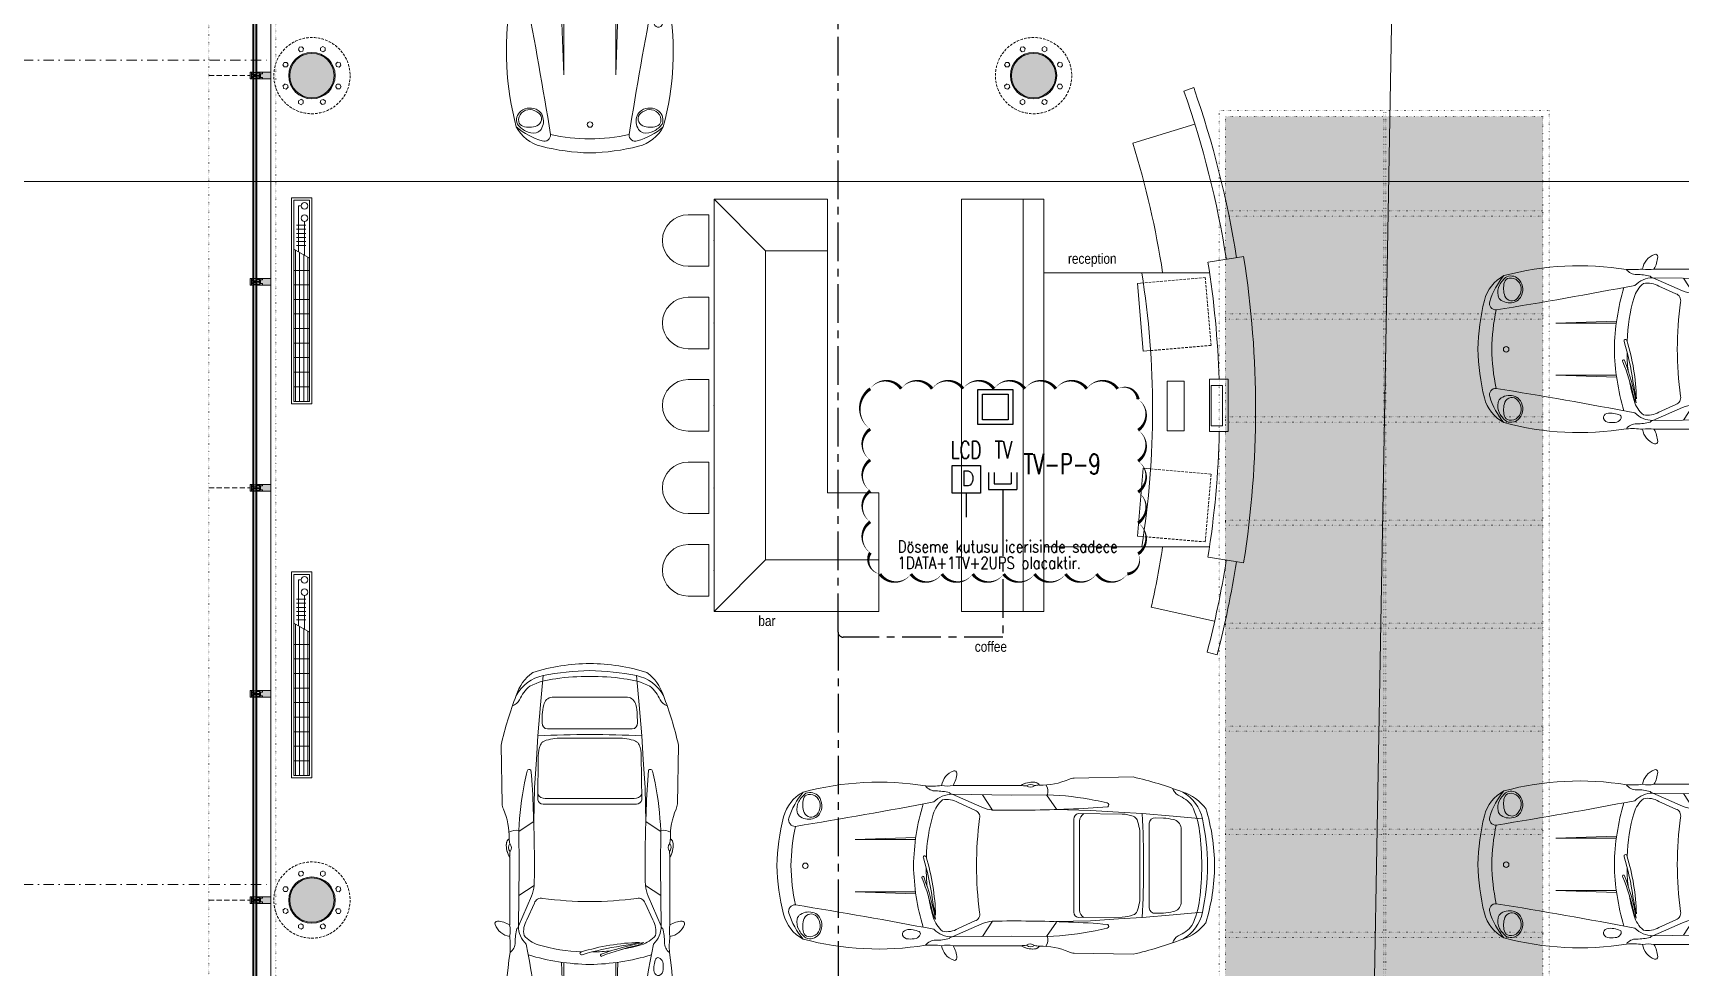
# Model space of a CAD drawing. Extents: x -9058 to 11890, y 0 to 8114.
# Drawn here: x 1534 to 3132, y 1281 to 2187 of the extents above; entities that cross this region are included whole.
import ezdxf

# ---------------------------------------------------------------- set-up
doc = ezdxf.new("R2010")
doc.units = 0
doc.header["$LTSCALE"] = 10
doc.header["$MEASUREMENT"] = 0
for name, pattern in [('CENTER', [2, 1.25, -0.25, 0.25, -0.25]), ('DASHDOT', [1, 0.5, -0.25, 0, -0.25]), ('DOT2', [0.125, 0, -0.125]), ('HIDDEN', [0.375, 0.25, -0.125])]:
    doc.linetypes.add(name, pattern=pattern)
doc.layers.get('0').update_dxf_attribs({"color": 9, "lineweight": 9})
for name, color, linetype, lineweight in [('01', 9, 'Continuous', 9), ('03S', 255, 'Continuous', 9), ('04', 9, 'Continuous', 9), ('05', 9, 'Continuous', 9), ('05V', 9, 'Continuous', 9), ('06C', 9, 'Continuous', 9), ('09', 9, 'Continuous', 9), ('10', 9, 'Continuous', 9), ('15', 9, 'Continuous', 9), ('20', 9, 'DOT2', 9), ('21', 9, 'Continuous', 9), ('24', 9, 'DASHDOT', 9), ('35', 9, 'Continuous', 9), ('E-DATA LCD EKRAN', 7, 'Continuous', 30), ('E-DATA PRİZİ (RJ45)', 7, 'Continuous', 30), ('E-KABLO', 7, 'Continuous', 30), ('E-YAZI', 7, 'Continuous', 30)]:
    doc.layers.add(name, color=color, linetype=linetype, lineweight=lineweight)
doc.styles.add('E-YAZI', font='txttw.shx')
doc.styles.add('MuuM_TEXT-STANDART', font='ARIALN.TTF')

# ---------------------------------------------------------------- blocks, each defined once
blk = doc.blocks.new('p-prs-kolon-02')
h = blk.add_hatch(color=255)
h.dxf.hatch_style = 1
edge = h.paths.add_edge_path()
edge.add_arc((0, 0), 22.5, 0, 360)
for radius in [22.5, 21.5]:
    blk.add_circle((0, 0), radius)
at = {"layer": '20', "linetype": 'HIDDEN'}
for points in [[(-12.5, 27.5), (-9.9, 28.1), (-8.1, 26.3), (-8.8, 23.8), (-11.3, 23.1), (-13.1, 25), (-12.5, 27.5)], [(10.6, 28.2), (12.9, 26.9), (12.9, 24.3), (10.6, 23), (8.4, 24.3), (8.4, 26.9), (10.6, 28.2)], [(-28.2, 10.6), (-26.9, 12.9), (-24.3, 12.9), (-23, 10.6), (-24.3, 8.4), (-26.9, 8.4), (-28.2, 10.6)], [(27.5, 12.5), (28.1, 9.9), (26.3, 8.1), (23.8, 8.8), (23.1, 11.3), (25, 13.1), (27.5, 12.5)], [(-27.5, -12.5), (-28.1, -9.9), (-26.3, -8.1), (-23.8, -8.8), (-23.1, -11.3), (-25, -13.1), (-27.5, -12.5)], [(28.2, -10.6), (26.9, -12.9), (24.3, -12.9), (23, -10.6), (24.3, -8.4), (26.9, -8.4), (28.2, -10.6)], [(-10.6, -28.2), (-12.9, -26.9), (-12.9, -24.3), (-10.6, -23), (-8.4, -24.3), (-8.4, -26.9), (-10.6, -28.2)], [(12.5, -27.5), (9.9, -28.1), (8.1, -26.3), (8.8, -23.8), (11.3, -23.1), (13.1, -25), (12.5, -27.5)]]:
    blk.add_lwpolyline(points, dxfattribs=at)
blk.add_circle((0, 0), 37, dxfattribs=at)
blk = doc.blocks.new('p-dog-profil_kapali')
at = {"layer": '03S'}
h = blk.add_hatch(color=256, dxfattribs=at)
h.dxf.hatch_style = 1
h.paths.add_polyline_path([(-3.2, 0), (3.2, 0), (3.2, -13.5), (2.2, -13.5), (2.2, -10.5), (1.5, -10.5), (0.5, -11.5), (0.5, -13.5), (1, -13.5), (1, -14.5), (3, -14.5), (3, -16.5), (1, -16.5), (1, -18.5), (1.8, -18.5), (1.8, -17.5), (3.2, -17.5), (3.2, -20), (-3.2, -20), (-3.2, -17.5), (-1.8, -17.5), (-1.8, -18.5), (-1, -18.5), (-1, -16.5), (-3, -16.5), (-3, -14.5), (-1, -14.5), (-1, -13.5), (-0.5, -13.5), (-0.5, -11.5), (-1.5, -10.5), (-2.3, -10.5), (-2.3, -13.5), (-3.2, -13.5)])
for p in [(3, -15.2), (3, -15.8)]:
    blk.add_point(p)
at = {"layer": '10'}
for points in [[(3.2, -10.5), (-3.2, -10.5), (-3.2, 0), (3.2, 0)], [(-1, -13.5), (1, -13.5), (1, -18.5), (-1, -18.5)], [(3.2, -20), (-3.2, -20), (-3.2, -18.5), (3.2, -18.5)]]:
    blk.add_lwpolyline(points, close=True, dxfattribs=at)
for points in [[(-3.3, -10.5), (-2.3, -10.5), (-2.3, -13.5), (-3.2, -13.5)], [(-3.2, -8), (-3.2, -8), (-1.8, -8), (-1.8, -10.5)], [(-3.2, -10.5), (-3.2, -10.5), (3.2, -10.5)], [(-3.2, -13.5), (-3.2, -10.5)], [(-1, -14.5), (-1, -14.5), (-3, -14.5), (-3, -16.5), (-1, -16.5)], [(1.8, -10), (-1.8, -10)], [(-0.5, -17.5), (-0.5, -17.5), (-0.5, -11.5), (-1.5, -10.5), (-1.5, -10.5)], [(1.5, -10.5), (1.5, -10.5), (0.5, -11.5), (0.5, -17.5)], [(1, -14.5), (1, -14.5), (3, -14.5), (3, -16.5), (1, -16.5)], [(3.2, -8), (3.2, -8), (1.8, -8), (1.8, -10.5)], [(3.2, -10.5), (2.2, -10.5), (2.2, -13.5), (3.2, -13.5), (3.2, -10.5)], [(-3.2, -18.5), (-3.2, -17.5), (-1.8, -17.5), (-1.8, -18.5)], [(1, -18.5), (1, -17.5), (-1, -17.5), (-1, -18.5)], [(1.8, -18.5), (1.8, -17.5), (3.2, -17.5), (3.2, -18.5)]]:
    blk.add_lwpolyline(points, dxfattribs=at)
blk = doc.blocks.new('p-cph_cam_dyn1806')
at = {"layer": '06C'}
blk.add_lwpolyline([(-119.75, 0), (1777, 0)], dxfattribs=at)
at = {"layer": '15'}
for points in [[(-122, -14), (1791.5, -14)], [(-120, -14.5), (1791.5, -14.5)], [(-119.75, -13.5), (1791.5, -13.5)], [(-122, -17), (1794, -17)], [(-120, -16.5), (1793.5, -16.5)], [(-119.75, -17.5), (1794.5, -17.5)]]:
    blk.add_lwpolyline(points, dxfattribs=at)
at = {"layer": '20', "linetype": 'HIDDEN', "ltscale": 2}
for points in [[(37, -60), (37, -20)], [(437, -60), (437, -20)], [(837, -60), (837, -20)], [(1237, -60), (1237, -20)], [(1637, -60), (1637, -20)]]:
    blk.add_lwpolyline(points, dxfattribs=at)
for p in [(-123, 0), (37, 0), (237, 0), (837, 0), (1037, 0), (1237, 0), (1437, 0), (437, 0), (637, 0), (1637, 0)]:
    blk.add_blockref('p-dog-profil_kapali', p)
blk = doc.blocks.new('A$C38B13A8F')
for p, q in [((280.6, 0), (80.6, 0)), ((80.6, 0), (80.6, -20)), ((280.6, -20), (280.6, 0)), ((80.6, -20), (280.6, -20))]:
    blk.add_line(p, q)
at = {"color": 252}
for p, q in [((229.9, -4), (83, -4)), ((227.5, -8), (83, -8)), ((225.2, -12), (83, -12)), ((222.9, -16), (83, -16)), ((222, -17.5), (230.8, -2.5)), ((257.7, -12.8), (224.8, -12.7)), ((272.8, -6.8), (228.3, -6.8)), ((234.1, -5), (234.1, -14.1)), ((238.1, -5), (238.1, -14.1)), ((242.1, -5), (242.1, -14.1)), ((246, -5), (246, -14.1)), ((250, -5), (250, -14.1)), ((254, -5), (254, -14.1)), ((272.8, -9.6), (272.8, -6.8))]:
    blk.add_line(p, q, dxfattribs=at)
at = {"color": 252, "linetype": 'Continuous'}
for p, q in [((97.2, -17.5), (97.2, -2.5)), ((111.3, -17.5), (111.3, -2.5)), ((125.4, -17.5), (125.4, -2.5)), ((139.5, -17.5), (139.5, -2.5)), ((153.6, -17.5), (153.6, -2.5)), ((167.8, -17.5), (167.8, -2.5)), ((181.9, -17.5), (181.9, -2.5)), ((196, -17.5), (196, -2.5)), ((210.1, -17.5), (210.1, -2.5))]:
    blk.add_line(p, q, dxfattribs=at)
blk.add_lwpolyline([(278.1, -2.5), (278.1, -17.5), (83, -17.5), (83, -2.5)], close=True)
at = {"color": 252}
for centre in [(260.8, -12.8), (272.8, -12.8)]:
    blk.add_circle(centre, 3.18, dxfattribs=at)
blk = doc.blocks.new('prs-plan')
for points in [[(325, 0, 0.073985), (239, 554, 0.153936), (16, 714, 0.035069), (-466, 860), (-1037, 850, 0.080758), (-1089, 837, -0.111291), (-1375, 782, 0.222022), (-1420, 809, 0.155977), (-1555, 777), (-2211, 777, 0.115278), (-2175, 896, 0.541385), (-2206, 919, 0.273922), (-2323, 777, -0.044974), (-2479, 773, 0.105774), (-3667, 713, 0.212201), (-3856, 472, 0.055723), (-3920, 0, 0.055723), (-3856, -472, 0.212201), (-3667, -713, 0.105774), (-2479, -773, -0.044974), (-2323, -777, 0.273922), (-2206, -919, 0.541385), (-2175, -896, 0.115278), (-2211, -777), (-1555, -777, 0.155977), (-1420, -809, 0.222022), (-1375, -782, -0.111291), (-1089, -837, 0.080758), (-1037, -850), (-466, -860, 0.035069), (16, -714, 0.153936), (239, -554, 0.073985)], [(16, -714, -0.035069), (-466, -860), (-1037, -850, -0.080758), (-1089, -837, 0.111291), (-1375, -782, -0.231444), (-1423, -809, -0.153464), (-1555, -777), (-2211, -777, -0.115278), (-2175, -896, -0.541385), (-2206, -919, -0.273922), (-2323, -777, 0.044974), (-2479, -773, -0.105774), (-3667, -713, -0.212201), (-3856, -472, -0.055723), (-3920, 0, -0.055723), (-3856, 472, -0.212201), (-3667, 713, -0.105774), (-2479, 773, 0.044974), (-2323, 777, -0.273922), (-2206, 919, -0.541385), (-2175, 896, -0.115278), (-2211, 777), (-1555, 777, -0.153464), (-1423, 809, -0.231444), (-1375, 782, 0.111291), (-1089, 837, -0.080758), (-1037, 850), (-466, 860, -0.035069), (16, 714, -0.153936), (239, 554, -0.073985), (325, 0, -0.073985), (239, -554, -0.153936)], [(-3507, 501, 0.318262), (-3515, 669, 0.336631), (-3640, 702, 0.107863), (-3709, 621, 0.176217), (-3724, 519, 0.204198), (-3692, 473, 0.234058), (-3559, 459, 0.162353)], [(-3534, 494, 0.163341), (-3500, 577, 0.213722), (-3531, 661, 0.243766), (-3617, 689, 0.291481), (-3662, 649, 0.158425), (-3657, 514, 0.556548)], [(-1039, 0), (-1039, -452, 0.388823), (-996, -505), (-571, -500, 0.078172), (-465, -479, 0.196108), (-427, -443, 0.096829), (-399, -274), (-399, 0), (-399, 274, 0.096829), (-427, 443, 0.196108), (-465, 479, 0.078172), (-571, 500), (-996, 505, 0.388823), (-1039, 452)], [(-310, 0), (-310, -411, 0.407574), (-250, -463), (-171, -461, 0.03281), (-76, -447, 0.311096), (0, -366), (0, 0), (0, 366, 0.311096), (-76, 447, 0.03281), (-171, 461), (-250, 463, 0.407574), (-310, 411)], [(-2381, -481, 0.066931), (-2474, 85, 1.115799), (-2500, 74, -0.036962), (-2415, -309, 0.02456)], [(-2496, -110, -0.043566), (-2383, -521, -0.084927), (-2410, -455, 0.037508), (-2512, -123, -1.353737)], [(-3507, -501, -0.318262), (-3515, -669, -0.336631), (-3640, -702, -0.107863), (-3709, -621, -0.176217), (-3724, -519, -0.204198), (-3692, -473, -0.234058), (-3559, -459, -0.162353)], [(-3534, -494, -0.163341), (-3500, -577, -0.213722), (-3531, -661, -0.243766), (-3617, -689, -0.291481), (-3662, -649, -0.158425), (-3657, -514, -0.556548)], [(-2530, -669, 0.383263), (-2540, -641, 0.054412), (-2600, -623, 0.109062), (-2669, -625, 0.400423), (-2701, -674, 0.320332), (-2644, -712, 0.05979), (-2571, -708, 0.197788)]]:
    blk.add_lwpolyline(points, format="xyb", close=True)
for points in [[(-3667, 713, 0.101535), (-3804, 461, 0.52292), (-3741, 381, 0.007101), (-2397, 618, -0.204495), (-2222, 692), (-1644, 685), (-1295, 688, -0.038718), (-833, 633, -0.010841), (-718, 608, -0.648), (-711, 571, -0.015753), (-1092, 548, -0.014486), (-1829, 539, -0.071916), (-1933, 566), (-2222, 692)], [(-2479, 773, 0.242846), (-2380, 724, -0.066443), (-2247, 708, 0.284222), (-2222, 692, 0.284222)], [(-2449, -305, 0.031083), (-2404, -500, 0.14503), (-2314, -637, 0.190771), (-2163, -611), (-2000, -537, 0.400838), (-1954, -456, -0.031829), (-1985, 0, -0.031829), (-1954, 456, 0.400838), (-2000, 537), (-2163, 611, 0.190771), (-2314, 637, 0.14503), (-2404, 500, 0.06672), (-2471, 77)], [(-1295, 688, 0.192613), (-1311, 783, 0.192613)], [(-84, -751, -0.178742), (-28, -682, 0.128631), (105, -582, 0.089194), (178, -330, 0.036776), (200, 0, 0.036776), (178, 330, 0.089194), (105, 582, 0.128631), (-28, 682, -0.178742), (-84, 751)], [(16, 714, -0.211518), (208, 453, -0.047818), (256, 0, -0.047818), (208, -453, -0.211518), (16, -714, -0.211518)], [(-2502, -598, -0.070312), (-2595, 0, -0.070312), (-2502, 598)], [(-1214, -544), (-880, -536), (-607, -518), (-378, -504, 0.016855), (-365, 0, 0.016855), (-378, 504), (-607, 518), (-880, 536), (-1214, 544)], [(-943, -504, -0.278411), (-984, -432), (-984, 0), (-984, 432, -0.278411), (-943, 504)], [(-3741, -381, -0.051873), (-3784, 0, -0.051873), (-3741, 381)], [(-2472, -27, 0.027717), (-2463, -205, 0.14503)], [(-3667, -713, -0.101535), (-3804, -461, -0.52292), (-3741, -381, -0.007101), (-2397, -618, 0.204495), (-2222, -692), (-1644, -685), (-1295, -688, 0.038718), (-833, -633, 0.010841), (-718, -608, 0.648), (-711, -571, 0.015753), (-1092, -548, 0.014486), (-1829, -539, 0.071916), (-1933, -566), (-2222, -692)], [(-2479, -773, -0.242846), (-2380, -724, 0.066443), (-2247, -708, -0.284222), (-2222, -692, -0.284222)], [(-1295, -688, -0.192613), (-1311, -783, -0.192613)]]:
    blk.add_lwpolyline(points, format="xyb")
for points in [[(-1829, 539), (-1926, 688)], [(-1210, 548), (-1305, 688)], [(208, 453), (-77, 479), (-378, 504)], [(-2577, 253), (-3163, 253), (-2574, 273)], [(-2577, -253), (-3163, -253), (-2574, -273)], [(208, -453), (-77, -479), (-378, -504)], [(-1829, -539), (-1926, -688)], [(-1210, -548), (-1305, -688)]]:
    blk.add_lwpolyline(points)
blk.add_circle((-3645, -2), 26.6)
for centre, radius, start, end in [((-2267, 1072), 300, 259.298, 280.702), ((-1480, 1337), 564, 262.3343, 268.0614), ((-1459, 726), 61.9, 53.34, 130.5245), ((-1462, 820), 60, 231.9068, 311.9577), ((-1480, 1337), 564, 275.8996, 280.6987), ((-2267, -1072), 300, 79.298, 100.702), ((-1480, -1337), 564, 91.9386, 97.6657), ((-1462, -820), 60, 48.0423, 128.0932), ((-1459, -726), 61.9, 229.4755, 306.66), ((-1480, -1337), 564, 79.3013, 84.1004)]:
    blk.add_arc(centre, radius, start, end)
blk = doc.blocks.new('m-prs-danışma dolabıy')
blk.add_lwpolyline([(20, 200), (0, 200), (0, -200), (20, -200), (20, 200)])
blk = doc.blocks.new('p-prs-danışma')
blk.add_line((-237.8, -320.5), (-235.3, -310.9))
for points in [[(-133, -152.5), (-133, -247.5)], [(133, -152.5), (-133, -152.5)], [(133, -152.5), (133, -247.5)], [(-133, -247.5), (-133, -313.2)], [(-123.1, -249), (-122.6, -243.2), (-56.8, -248.8), (-57.4, -256)], [(123.1, -249), (122.6, -243.2), (56.8, -248.8), (57.4, -256)], [(133, -247.5), (133, -313.2)], [(-143.1, -311.7), (-148.6, -346.3)], [(143.1, -311.7), (148.6, -346.3)]]:
    blk.add_lwpolyline(points)
for points in [[(277.2, -298.9), (277.2, -298.9), (258.6, -238.7, -0.036977), (133, -267.7)], [(-205.3, -318.1), (-191.5, -256.7, 0.017051), (-133, -267.7)], [(147.5, -339.4, 0.045105), (312.6, -297.8), (312.6, -297.8), (309.3, -288.3, -0.045105), (145.9, -329.5, -0.045105)]]:
    blk.add_lwpolyline(points, format="xyb")
at = {"linetype": 'HIDDEN'}
for points in [[(-57.4, -256), (-62.5, -314.6), (-128.2, -309), (-123.1, -249)], [(57.4, -256), (62.5, -314.6), (128.2, -309), (123.1, -249)]]:
    blk.add_lwpolyline(points, dxfattribs=at)
for points in [[(-20.3, -272), (27.7, -272), (27.7, -288.5), (-20.3, -288.5)], [(-21.2, -313.1), (29.7, -313.1), (29.7, -331.1), (-21.2, -331.1)], [(-15.5, -314.9), (23.6, -314.9), (23.6, -325.7), (-15.5, -325.7)]]:
    blk.add_lwpolyline(points, close=True)
for radius, start, end in [(852.5, 261.0246, 278.9754), (935.5, 255.4333, 261.0246), (917.5, 261.0246, 268.678), (917.5, 271.8521, 278.9754), (945.5, 255.4333, 261.0246), (952.5, 261.0246, 278.9754)]:
    blk.add_arc((0, 594.6), radius, start, end)
blk = doc.blocks.new('p-cam ısıklık')
at = {"layer": '09'}
h = blk.add_hatch(dxfattribs=at)
h.set_pattern_fill('DOTS', color=256, scale=5)
h.set_pattern_definition([(0, (-3005.0576, -612.123), (3.96875, 7.9375), [0, -7.9375])])
h.paths.add_polyline_path([(-6, 6), (-6, 1494), (-314, 1494), (-314, 6)])
for points in [[(-320, 0), (-320, 1500), (0, 1500), (0, 0)], [(-314, 6), (-314, 1494), (-6, 1494), (-6, 6)], [(-6, 1397.5), (-314, 1397.5), (-314, 1402.5), (-6, 1402.5)], [(-6, 1297.5), (-314, 1297.5), (-314, 1302.5), (-6, 1302.5)], [(-6, 1197.5), (-314, 1197.5), (-314, 1202.5), (-6, 1202.5)], [(-6, 1097.5), (-314, 1097.5), (-314, 1102.5), (-6, 1102.5)], [(-6, 997.5), (-314, 997.5), (-314, 1002.5), (-6, 1002.5)], [(-6, 897.5), (-314, 897.5), (-314, 902.5), (-6, 902.5)], [(-6, 797.5), (-314, 797.5), (-314, 802.5), (-6, 802.5)], [(-6, 697.5), (-314, 697.5), (-314, 702.5), (-6, 702.5)], [(-6, 597.5), (-314, 597.5), (-314, 602.5), (-6, 602.5)], [(-6, 497.5), (-314, 497.5), (-314, 502.5), (-6, 502.5)], [(-6, 397.5), (-314, 397.5), (-314, 402.5), (-6, 402.5)], [(-6, 297.5), (-314, 297.5), (-314, 302.5), (-6, 302.5)], [(-6, 197.5), (-314, 197.5), (-314, 202.5), (-6, 202.5)], [(-6, 97.5), (-314, 97.5), (-314, 102.5), (-6, 102.5)]]:
    blk.add_lwpolyline(points, close=True)
for points in [[(-160.1, 6), (-160.3, 1498.5)], [(-158.1, 6), (-158.3, 1498.5)]]:
    blk.add_lwpolyline(points)
blk = doc.blocks.new('*U694')
blk.add_lwpolyline([(35, 30), (-365, 30), (-365, -30), (35, -30), (35, 30)])
blk = doc.blocks.new('p-sandalye-01')
blk.add_lwpolyline([(-5, -25), (-5, -25), (-25, -25, -1), (-25, 25), (-5, 25), (-5, 25)], format="xyb", close=True)
blk.add_point((0, 0.1))
blk = doc.blocks.new('p-bar_porsche')
at = {"layer": '05', "ltscale": 0.5}
for points in [[(0, 80), (50, 80), (50, 190), (350, 190), (350, 130), (400, 130), (400, 240), (0, 240), (0, 80)], [(50, 80), (115, 80), (115, 130), (400, 130), (400, 190)]]:
    blk.add_lwpolyline(points, dxfattribs=at)
at = {"layer": '05V', "ltscale": 0.5}
for points in [[(50, 190), (0, 240)], [(350, 190), (400, 240)]]:
    blk.add_lwpolyline(points, dxfattribs=at)
at = {"layer": '05', "extrusion": (0, 0, -1), "zscale": -1, "rotation": 270}
for p in [(-40, 240), (-120, 240), (-200, 240), (-280, 240), (-360, 240)]:
    blk.add_blockref('p-sandalye-01', p, dxfattribs=at)
at = {"layer": '05', "rotation": 180}
blk.add_blockref('*U694', (35, -30), dxfattribs=at)
blk = doc.blocks.new('AKS')
at = {"layer": '24', "ltscale": 2}
for points in [[(1062.5, 2145.9), (1745.1, 2145.9)], [(1062.5, 1345.9), (1745.1, 1345.9)]]:
    blk.add_lwpolyline(points, dxfattribs=at)
blk = doc.blocks.new('E-DÖŞEME BUAT')
at = {"layer": 'E-YAZI', "color": 5}
for points in [[(-34, 34), (0, 34), (0, 0), (-34, 0)], [(-29.5, 29.5), (-4.5, 29.5), (-4.5, 4.5), (-29.5, 4.5)]]:
    blk.add_lwpolyline(points, close=True, dxfattribs=at)
blk = doc.blocks.new('E-LCD+TV')
at = {"layer": 'E-DATA PRİZİ (RJ45)', "color": 1}
for p, q in [((38.5, 77.5), (38.5, 48)), ((48.3, 77.5), (48.3, 57.8)), ((48.3, 57.8), (77.8, 57.8)), ((77.8, 77.5), (77.8, 57.8)), ((87.6, 77.5), (87.6, 48)), ((0, 0), (0, 42)), ((38.5, 48), (87.6, 48)), ((63, 48), (63, 0))]:
    blk.add_line(p, q, dxfattribs=at)
blk.add_lwpolyline([(-24.6, 89.6), (24.6, 89.6), (24.6, 42), (-24.6, 42)], close=True, dxfattribs=at)
at = {"layer": 'E-DATA PRİZİ (RJ45)', "color": 1, "style": 'E-YAZI'}
blk.add_text('D', height=25.6, dxfattribs=at).set_placement((-8.8, 54.6))
at = {"layer": 'E-YAZI', "color": 1, "style": 'E-YAZI', "width": 0.7}
for s, p in [('LCD', (-27, 101.6)), ('TV', (49, 101.6))]:
    blk.add_text(s, height=30, dxfattribs=at).set_placement(p)

msp = doc.modelspace()

# ---------------------------------------------------------------- linework, layer by layer
at = {"layer": '20'}
for points in [[(2685.06, 615.13), (2685.06, 345.87), (1705.06, 345.87), (1705.06, 2309.12), (1745.06, 2309.12)], [(1770.06, 2302.62), (1770.06, 410.87), (2620.06, 410.87), (2620.06, 613.93), (2655.06, 613.93)]]:
    msp.add_lwpolyline(points, dxfattribs=at)
msp.add_lwpolyline([(3005.06, 347.61), (3005.06, 632.12), (3070.06, 632.14), (3070.12, 417.52, 0.3674516), (3920.06, 1315.86), (3920.26, 2309.12), (3985.06, 2309.12), (3984.83, 1313.52, -0.388173), (3005.06, 347.61, -142.7307254)], format="xyb", dxfattribs=at)
at = {"layer": '21'}
for points in [[(2816.67, 202.13), (2856.61, 2447.69), (2711.28, 2447.69), (2711.28, 4020.46)], [(1334.7, 2043.03), (4353.45, 2043.03)]]:
    msp.add_lwpolyline(points, dxfattribs=at)
at = {"layer": 'E-KABLO', "color": 6, "linetype": 'CENTER', "ltscale": 3}
for p, q in [((2315.34, 1605.97), (2315.34, 2691.87)), ((2475.13, 1717.33), (2475.13, 1600.97)), ((2315.34, 1605.97), (2315.34, 795.19)), ((2475.13, 1600.97), (2320.34, 1600.97))]:
    msp.add_line(p, q, dxfattribs=at)
msp.add_arc((2320.34, 1605.97), 5, 180, 270, dxfattribs=at)
at = {"layer": 'E-YAZI', "color": 3}
msp.add_lwpolyline([(2346.65, 1842.01, 0, 3, -0.5205671), (2376.65, 1842.01, 0, 3, -0.5205671), (2406.65, 1842.01, 0, 3, -0.5205671), (2436.65, 1842.01, 0, 3, -0.5205671), (2466.65, 1842.01, 0, 3, -0.5205671), (2496.65, 1842.01, 0, 3, -0.5205671), (2526.65, 1842.01, 0, 3, -0.5205671), (2556.65, 1842.01, 0, 3, -0.5205671), (2586.65, 1842.01, 0, 3, -0.5205671), (2606.44, 1831.8, 0, 3, -0.5205671), (2606.44, 1801.8, 0, 3, -0.5205671), (2606.44, 1771.8, 0, 3, -0.5205671), (2606.44, 1741.8, 0, 3, -0.5205671), (2606.44, 1711.8, 0, 3, -0.5205671), (2606.44, 1681.8, 0, 3, -0.5205671), (2596, 1662.25, 0, 3, -0.5205671), (2566, 1662.25, 0, 3, -0.5205671), (2536, 1662.25, 0, 3, -0.5205671), (2506, 1662.25, 0, 3, -0.5205671), (2476, 1662.25, 0, 3, -0.5205671), (2446, 1662.25, 0, 3, -0.5205671), (2416, 1662.25, 0, 3, -0.5205671), (2386, 1662.25, 0, 3, -0.5205671), (2356, 1662.25, 0, 3, -0.5205671), (2346.65, 1682.9, 0, 3, -0.5205671), (2346.65, 1712.9, 0, 3, -0.5205671), (2346.65, 1742.9, 0, 3, -0.5205671), (2346.65, 1772.9, 0, 3, -0.5205671), (2346.65, 1802.9, 0, 3, -0.5205671)], format="xyseb", close=True, dxfattribs=at)

# ---------------------------------------------------------------- block references
msp.add_blockref('AKS', (20, 15))
at = {"rotation": 270}
msp.add_blockref('p-cph_cam_dyn1806', (1765.06, 2182.87), dxfattribs=at)
at = {"layer": '01'}
for p in [(1805.06, 2145.87), (2505.06, 2145.87), (1805.06, 1345.87)]:
    msp.add_blockref('p-prs-kolon-02', p, dxfattribs=at)
at = {"layer": '04', "xscale": 0.1, "yscale": 0.1, "zscale": 0.1, "rotation": 90}
for p in [(2074.56, 2462.87), (2074.56, 1542.87)]:
    msp.add_blockref('prs-plan', p, dxfattribs=at)
at = {"layer": '04', "xscale": 0.1, "yscale": 0.1, "zscale": 0.1}
for p in [(3327.96, 1880.46), (2648.14, 1379.3), (3327.96, 1380.46)]:
    msp.add_blockref('prs-plan', p, dxfattribs=at)
at = {"layer": '05', "color": 1, "rotation": 90}
msp.add_blockref('p-prs-danışma', (2362.56, 1821.63), dxfattribs=at)
at = {"layer": '05', "rotation": 90}
msp.add_blockref('p-bar_porsche', (2435.06, 1625.87), dxfattribs=at)
at = {"layer": '05'}
msp.add_blockref('m-prs-danışma dolabıy', (2495.06, 1825.87), dxfattribs=at)
at = {"layer": '20'}
msp.add_blockref('p-cam ısıklık', (3005.06, 612.12), dxfattribs=at)
at = {"layer": '35', "rotation": 90}
for p in [(1785.06, 1746.81), (1785.06, 1383.81)]:
    msp.add_blockref('A$C38B13A8F', p, dxfattribs=at)
at = {"layer": 'E-DATA LCD EKRAN', "color": 1, "xscale": 0.5599999999999999, "yscale": 0.5599999999999999, "zscale": 0.5599999999999999}
msp.add_blockref('E-LCD+TV', (2439.84, 1717.33), dxfattribs=at)
at = {"layer": 'E-YAZI', "color": 1, "rotation": 270}
msp.add_blockref('E-DÖŞEME BUAT', (2450.95, 1807.22), dxfattribs=at)

# ---------------------------------------------------------------- texts
at = {"layer": '21', "char_height": 10, "width": 202.1826, "attachment_point": 1, "style": 'MuuM_TEXT-STANDART'}
for s, insert in [('\\pt13.333;reception', (2538.43, 1973.28)), ('\\pt13.333;bar', (2238.06, 1621.77)), ('\\pt13.333;coffee', (2448.06, 1596.77))]:
    msp.add_mtext(s, dxfattribs=dict(at, insert=insert))
at = {"layer": 'E-KABLO', "color": 30, "linetype": 'Continuous', "style": 'E-YAZI', "width": 0.7}
msp.add_text('TV-P-9', height=19.6, dxfattribs=at).set_placement((2495.41, 1759.18))
at = {"layer": 'E-YAZI', "color": 3, "style": 'E-YAZI', "width": 0.8}
for s, p in [('Döseme kutusu icerisinde sadece', (2373.29, 1683.07)), ('1DATA+1TV+2UPS olacaktir.', (2373.18, 1667.13))]:
    msp.add_text(s, height=11.76, dxfattribs=at).set_placement(p)

doc.saveas('drawing.dxf')
